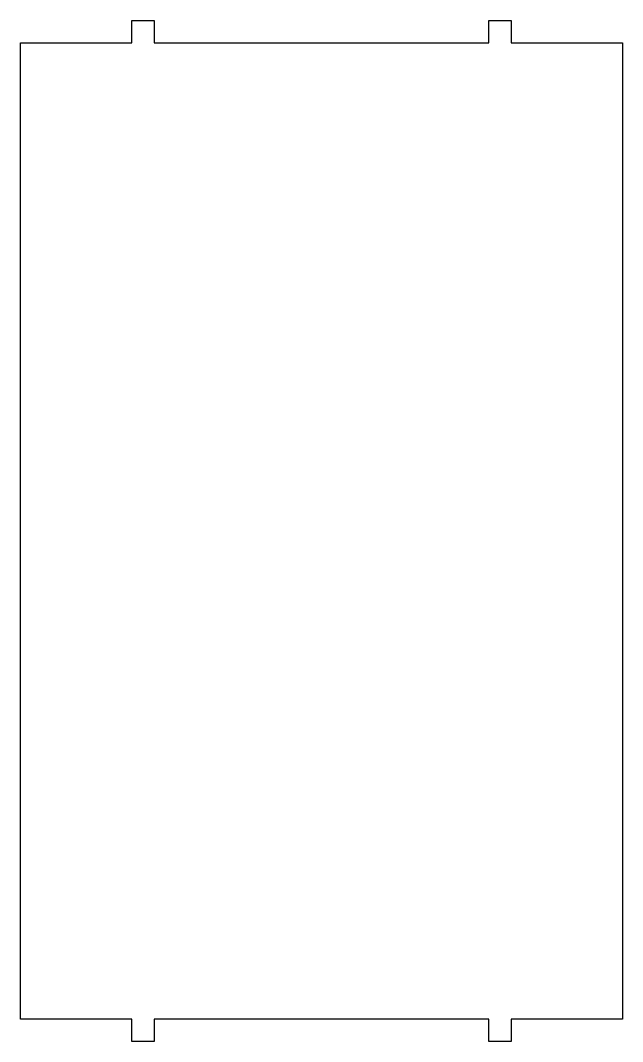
# Model space of a CAD drawing. Extents: x -16 to 92, y 94 to 277.
import ezdxf

# ---------------------------------------------------------------- set-up
doc = ezdxf.new("R2010")
doc.units = 0

msp = doc.modelspace()

# ---------------------------------------------------------------- linework, layer by layer
at = {"layer": 'Layer 1'}
for p, q in [((4, 273), (4, 277)), ((4, 277), (8, 277)), ((8, 277), (8, 273)), ((68, 273), (68, 277)), ((68, 277), (72, 277)), ((72, 277), (72, 273)), ((-15.998, 98), (-15.998, 273)), ((-15.998, 273), (4, 273)), ((8, 273), (68, 273)), ((72, 273), (92, 273)), ((92, 273), (92, 98)), ((4, 98), (-15.998, 98)), ((4, 94), (4, 98)), ((68, 98), (8, 98)), ((8, 98), (8, 94)), ((68, 94), (68, 98)), ((92, 98), (72, 98)), ((72, 98), (72, 94)), ((8, 94), (4, 94)), ((8, 94), (8, 94)), ((72, 94), (68, 94))]:
    msp.add_line(p, q, dxfattribs=at)

doc.saveas('drawing.dxf')
